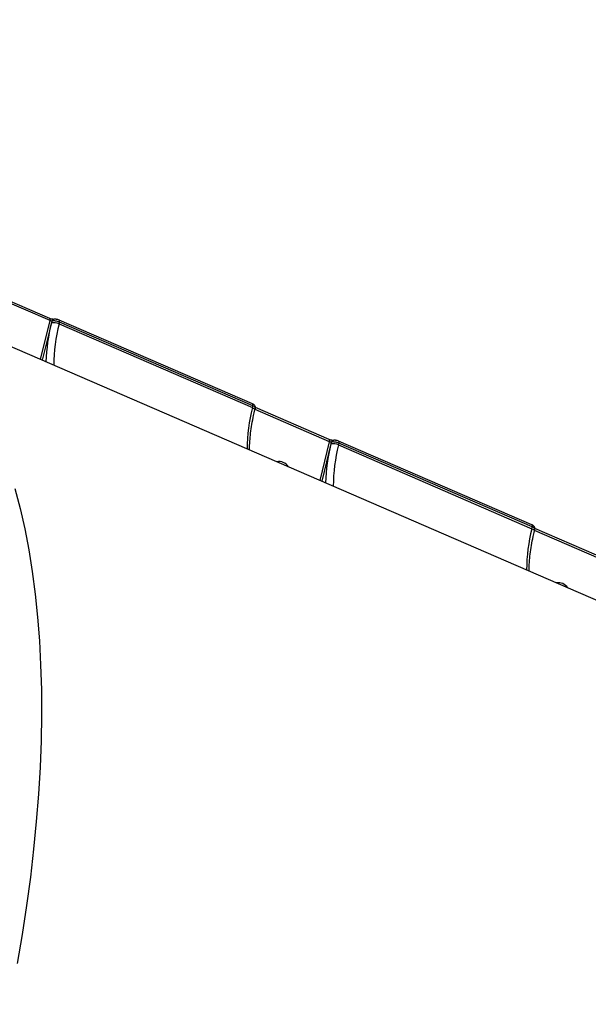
# Model space of a CAD drawing. Header units: millimetres. Extents: x -6523 to 7556, y -5559 to 6101.
# Drawn here: x 2136.1 to 2337.4, y -1782 to -1429.4 of the extents above; entities that cross this region are included whole.
import ezdxf

# ---------------------------------------------------------------- set-up
doc = ezdxf.new("R2010")
doc.units = ezdxf.units.MM
for name, color, linetype in [('DIKOM_ОБЪЕКТ', 7, 'Continuous'), ('DIKOM_РАЗМЕР_ЗОНА', 7, 'Continuous'), ('DIKOM_РАЗМЕР_ОБЪЕКТА', 7, 'Continuous')]:
    doc.layers.add(name, color=color, linetype=linetype)
doc.styles.add('style1', font='arial.ttf', dxfattribs={"width": 0.8})
doc.dimstyles.new('1-50', dxfattribs={"dimtxt": 300, "dimasz": 200, "dimexe": 100, "dimexo": 0, "dimgap": 100, "dimtad": 1, "dimtxsty": 'style1', "dimcen": 200, "dimclrd": 7, "dimclre": 7, "dimclrt": 7, "dimadec": 1, "dimazin": 2, "dimtfac": 1, "dimtmove": 0, "dimatfit": 2, "dimfxl": 0, "dimlwd": 25, "dimlwe": 18, "dimarcsym": 0})

# ---------------------------------------------------------------- blocks, each defined once
blk = doc.blocks.new('*D10')
at = {"layer": 'Defpoints', "color": 0, "transparency": 16777216}
for p in [(-1823.23, 4314.24), (3842.01, -3170.82), (6537.88, -3170.82)]:
    blk.add_point(p, dxfattribs=at)
at = {"layer": 'DIKOM_РАЗМЕР_ОБЪЕКТА', "color": 7, "lineweight": 18, "transparency": 16777216}
for p, q in [((-1823.23, 4314.24), (6637.88, 4314.24)), ((3842.01, -3170.82), (6637.88, -3170.82))]:
    blk.add_line(p, q, dxfattribs=at)
at = {"layer": 'DIKOM_РАЗМЕР_ОБЪЕКТА', "color": 7, "lineweight": 25, "transparency": 16777216}
blk.add_line((6537.88, 3914.24), (6537.88, -2770.82), dxfattribs=at)
at = {"layer": 'DIKOM_РАЗМЕР_ОБЪЕКТА', "color": 7, "transparency": 16777216}
for points in [[(6471.22, 3914.24), (6604.55, 3914.24), (6537.88, 4314.24)], [(6471.22, -2770.82), (6604.55, -2770.82), (6537.88, -3170.82)]]:
    blk.add_solid(points, dxfattribs=at)
at = {"layer": 'DIKOM_РАЗМЕР_ОБЪЕКТА', "color": 7, "transparency": 16777216, "insert": (6304.71, 207.11), "char_height": 300, "attachment_point": 5, "rotation": 90, "style": 'style1'}
blk.add_mtext('7500', dxfattribs=at)
blk = doc.blocks.new('*D11')
at = {"layer": 'Defpoints', "color": 0, "transparency": 16777216}
for p in [(-5022.71, -299.32), (4115.33, -1753.09), (4115.33, -4391.39)]:
    blk.add_point(p, dxfattribs=at)
at = {"layer": 'DIKOM_РАЗМЕР_ОБЪЕКТА', "color": 7, "lineweight": 18, "transparency": 16777216}
for p, q in [((-5022.71, -299.32), (-5022.71, -4491.39)), ((4115.33, -1753.09), (4115.33, -4491.39))]:
    blk.add_line(p, q, dxfattribs=at)
at = {"layer": 'DIKOM_РАЗМЕР_ОБЪЕКТА', "color": 7, "lineweight": 25, "transparency": 16777216}
blk.add_line((-4622.71, -4391.39), (3715.33, -4391.39), dxfattribs=at)
at = {"layer": 'DIKOM_РАЗМЕР_ОБЪЕКТА', "color": 7, "transparency": 16777216}
for points in [[(-4622.71, -4324.73), (-4622.71, -4458.06), (-5022.71, -4391.39)], [(3715.33, -4324.73), (3715.33, -4458.06), (4115.33, -4391.39)]]:
    blk.add_solid(points, dxfattribs=at)
at = {"layer": 'DIKOM_РАЗМЕР_ОБЪЕКТА', "color": 7, "transparency": 16777216, "insert": (-175.12, -4158.22), "char_height": 300, "attachment_point": 5, "style": 'style1'}
blk.add_mtext('9150', dxfattribs=at)
blk = doc.blocks.new('*D12')
at = {"layer": 'Defpoints', "color": 0, "transparency": 16777216}
for p in [(-6522.71, -395.62), (6102.86, -1877.31), (6102.86, -5458.89)]:
    blk.add_point(p, dxfattribs=at)
at = {"layer": 'DIKOM_РАЗМЕР_ЗОНА', "color": 7, "lineweight": 18, "transparency": 16777216}
for p, q in [((-6522.71, -395.62), (-6522.71, -5558.89)), ((6102.86, -1877.31), (6102.86, -5558.89))]:
    blk.add_line(p, q, dxfattribs=at)
at = {"layer": 'DIKOM_РАЗМЕР_ЗОНА', "color": 7, "lineweight": 25, "transparency": 16777216}
blk.add_line((-6122.71, -5458.89), (5702.86, -5458.89), dxfattribs=at)
at = {"layer": 'DIKOM_РАЗМЕР_ЗОНА', "color": 7, "transparency": 16777216}
for points in [[(-6122.71, -5392.23), (-6122.71, -5525.56), (-6522.71, -5458.89)], [(5702.86, -5392.23), (5702.86, -5525.56), (6102.86, -5458.89)]]:
    blk.add_solid(points, dxfattribs=at)
at = {"layer": 'DIKOM_РАЗМЕР_ЗОНА', "color": 7, "transparency": 16777216, "insert": (78.38, -5225.72), "char_height": 300, "attachment_point": 5, "style": 'style1'}
blk.add_mtext('12600', dxfattribs=at)
blk = doc.blocks.new('*D13')
at = {"layer": 'Defpoints', "color": 0, "transparency": 16777216}
for p in [(-2358.18, 6101.03), (4341.71, -4605.15), (7455.88, -4605.15)]:
    blk.add_point(p, dxfattribs=at)
at = {"layer": 'DIKOM_РАЗМЕР_ЗОНА', "color": 7, "lineweight": 18, "transparency": 16777216}
for p, q in [((-2358.18, 6101.03), (7555.88, 6101.03)), ((4341.71, -4605.15), (7555.88, -4605.15))]:
    blk.add_line(p, q, dxfattribs=at)
at = {"layer": 'DIKOM_РАЗМЕР_ЗОНА', "color": 7, "lineweight": 25, "transparency": 16777216}
blk.add_line((7455.88, 5701.03), (7455.88, -4205.15), dxfattribs=at)
at = {"layer": 'DIKOM_РАЗМЕР_ЗОНА', "color": 7, "transparency": 16777216}
for points in [[(7389.22, 5701.03), (7522.55, 5701.03), (7455.88, 6101.03)], [(7389.22, -4205.15), (7522.55, -4205.15), (7455.88, -4605.15)]]:
    blk.add_solid(points, dxfattribs=at)
at = {"layer": 'DIKOM_РАЗМЕР_ЗОНА', "color": 7, "transparency": 16777216, "insert": (7222.71, 375.61), "char_height": 300, "attachment_point": 5, "rotation": 90, "style": 'style1'}
blk.add_mtext('10700', dxfattribs=at)

msp = doc.modelspace()

# ---------------------------------------------------------------- linework, layer by layer
at = {"layer": 'DIKOM_ОБЪЕКТ', "color": 7, "linetype": 'Continuous', "lineweight": 15}
for p, q in [((2146.747, -1535.961), (2120.351, -1524.529)), ((2146.627, -1535.214), (2120.468, -1523.885)), ((2143.377, -1549.704), (2146.747, -1535.961)), ((2147.249, -1536.747), (2144.005, -1549.976)), ((2147.406, -1536.105), (2147.249, -1536.747)), ((2150.084, -1536.515), (2149.935, -1537.121)), ((2149.935, -1537.121), (2218.436, -1566.787)), ((2218.464, -1565.434), (2149.964, -1535.768)), ((2218.584, -1566.181), (2150.084, -1536.515)), ((2385.265, -1654.461), (2116.373, -1538.009)), ((2218.436, -1566.787), (2218.584, -1566.181)), ((2219.343, -1567.604), (2219.496, -1566.979)), ((2245.784, -1578.852), (2219.388, -1567.42)), ((2245.664, -1578.105), (2219.505, -1566.776)), ((2242.413, -1592.595), (2245.784, -1578.852)), ((2246.286, -1579.638), (2243.041, -1592.867)), ((2246.443, -1578.996), (2246.286, -1579.638)), ((2249.121, -1579.406), (2248.972, -1580.012)), ((2317.5, -1608.325), (2249, -1578.659)), ((2317.621, -1609.072), (2249.121, -1579.406)), ((2248.972, -1580.012), (2317.472, -1609.678)), ((2317.472, -1609.678), (2317.621, -1609.072)), ((2318.379, -1610.495), (2318.533, -1609.869)), ((2344.821, -1621.743), (2318.424, -1610.311)), ((2344.7, -1620.995), (2318.541, -1609.666))]:
    msp.add_line(p, q, dxfattribs=at)
at = {"layer": 'DIKOM_ОБЪЕКТ', "color": 7, "linetype": 'Continuous', "lineweight": 15, "flags": 128}
for points in [[(2146.747, -1535.961), (2146.781, -1535.789), (2146.794, -1535.629), (2146.786, -1535.488), (2146.758, -1535.371), (2146.711, -1535.281), (2146.646, -1535.223), (2146.627, -1535.214)], [(2150.084, -1536.515), (2150.117, -1536.344), (2150.131, -1536.185), (2150.123, -1536.044), (2150.096, -1535.927), (2150.049, -1535.837), (2149.984, -1535.778), (2149.959, -1535.766)], [(2218.584, -1566.181), (2218.618, -1566.01), (2218.631, -1565.851), (2218.624, -1565.71), (2218.596, -1565.593), (2218.549, -1565.503), (2218.485, -1565.444), (2218.464, -1565.434)], [(2218.436, -1566.787), (2218.738, -1566.933), (2218.989, -1567.087), (2219.178, -1567.242), (2219.299, -1567.392), (2219.348, -1567.533), (2219.343, -1567.603)], [(2245.784, -1578.852), (2245.817, -1578.68), (2245.831, -1578.52), (2245.823, -1578.379), (2245.795, -1578.262), (2245.747, -1578.172), (2245.682, -1578.114), (2245.664, -1578.105)], [(2249.121, -1579.406), (2249.154, -1579.234), (2249.167, -1579.075), (2249.16, -1578.935), (2249.132, -1578.817), (2249.085, -1578.728), (2249.021, -1578.669), (2248.995, -1578.657)], [(2134.313, -1595.49), (2136.138, -1602.468), (2137.77, -1609.697), (2139.207, -1617.17), (2140.447, -1624.882), (2141.49, -1632.824), (2142.334, -1640.989), (2142.978, -1649.37), (2143.423, -1657.958), (2143.667, -1666.746), (2143.711, -1675.726), (2143.553, -1684.89), (2143.196, -1694.228), (2142.638, -1703.732), (2141.88, -1713.393), (2140.924, -1723.203), (2139.769, -1733.151), (2138.418, -1743.229), (2136.871, -1753.429), (2135.129, -1763.738)], [(2317.472, -1609.678), (2317.774, -1609.824), (2318.025, -1609.977), (2318.215, -1610.133), (2318.336, -1610.283), (2318.385, -1610.424), (2318.379, -1610.494)], [(2317.621, -1609.072), (2317.654, -1608.901), (2317.668, -1608.742), (2317.66, -1608.601), (2317.633, -1608.484), (2317.586, -1608.394), (2317.521, -1608.335), (2317.5, -1608.325)]]:
    msp.add_lwpolyline(points, dxfattribs=at)
at = {"layer": 'DIKOM_ОБЪЕКТ', "color": 7, "linetype": 'Continuous', "lineweight": 15}
for centre, radius, start, end in [((2210.491, -1552.755), 65.236, 165.79552, 178.04915), ((2147.991, -1541.246), 4.56, 64.76778, 99.36662), ((2148.211, -1536.285), 0.824, 107.259, 167.34093), ((2207.075, -1551.862), 59.01, 165.53434, 179.87636), ((2275.573, -1581.528), 59.009, 165.53414, 179.87655), ((2309.51, -1595.643), 65.219, 165.79388, 178.0508), ((2247.028, -1584.135), 4.558, 64.75939, 99.37501), ((2247.248, -1579.176), 0.825, 107.26339, 167.34776), ((2306.11, -1594.752), 59.009, 165.53414, 179.87655), ((2227.988, -1589.133), 3.226, 64.63573, 104.19831), ((2227.256, -1590.658), 4.918, 36.28707, 64.53752), ((2374.613, -1624.419), 59.012, 165.53453, 179.87617), ((2327, -1632.274), 3.464, 66.04114, 102.77923), ((2326.294, -1633.548), 4.917, 36.28601, 64.54583)]:
    msp.add_arc(centre, radius, start, end, dxfattribs=at)
for points, knots in [([(2147.983, -1535.494), (2147.984, -1535.494), (2147.995, -1535.49), (2147.956, -1535.499), (2147.871, -1535.501), (2147.693, -1535.493), (2147.432, -1535.457), (2147.108, -1535.384), (2146.816, -1535.294), (2146.679, -1535.233), (2146.634, -1535.213)], [0, 0, 0, 0, 0.0058864, 0.0950089, 0.2005774, 0.3369435, 0.5007053, 0.6918963, 0.8977525, 1, 1, 1, 1]), ([(2147.406, -1536.105), (2147.374, -1536.106), (2147.31, -1536.11), (2147.165, -1536.09), (2147.004, -1536.052), (2146.858, -1536.007), (2146.779, -1535.974), (2146.747, -1535.961)], [0, 0, 0, 0, 0.2153459, 0.4305371, 0.645347, 0.8596334, 1, 1, 1, 1]), ([(2150.084, -1536.515), (2149.958, -1536.464), (2149.639, -1536.335), (2149.052, -1536.171), (2148.401, -1536.058), (2147.808, -1536.026), (2147.54, -1536.078), (2147.406, -1536.105)], [0, 0, 0, 0, 0.1407421, 0.355466, 0.5702524, 0.7851224, 1, 1, 1, 1]), ([(2149.09, -1535.514), (2149.004, -1535.495), (2148.693, -1535.428), (2148.324, -1535.4), (2148.052, -1535.498), (2147.974, -1535.527)], [0, 0, 0, 0, 0.213679, 0.7746645, 1, 1, 1, 1]), ([(2149.957, -1535.771), (2149.794, -1535.703), (2149.516, -1535.588), (2149.215, -1535.536), (2149.09, -1535.514)], [0, 0, 0, 0, 0.5856137, 1, 1, 1, 1]), ([(2219.494, -1566.981), (2219.495, -1566.98), (2219.555, -1566.85), (2219.531, -1566.571), (2219.431, -1566.226), (2219.238, -1565.941), (2218.949, -1565.684), (2218.684, -1565.525), (2218.485, -1565.445), (2218.461, -1565.435)], [0, 0, 0, 0, 0.0015972, 0.2008837, 0.3621713, 0.518964, 0.6987966, 0.9624079, 1, 1, 1, 1]), ([(2217.436, -1581.778), (2217.435, -1581.688), (2217.427, -1580.714), (2217.522, -1578.739), (2217.795, -1575.801), (2218.25, -1572.724), (2218.78, -1569.976), (2219.189, -1568.249), (2219.343, -1567.604)], [0, 0, 0, 0, 0.0214348, 0.2333906, 0.445892, 0.6589788, 0.8725563, 1, 1, 1, 1]), ([(2219.476, -1566.973), (2219.486, -1566.959), (2219.538, -1566.885), (2219.412, -1566.695), (2219.109, -1566.433), (2218.759, -1566.265), (2218.584, -1566.181)], [0, 0, 0, 0, 0.0719624, 0.3813307, 0.6906179, 1, 1, 1, 1]), ([(2247.02, -1578.385), (2247.02, -1578.384), (2247.03, -1578.38), (2246.993, -1578.39), (2246.907, -1578.392), (2246.729, -1578.384), (2246.469, -1578.348), (2246.145, -1578.275), (2245.853, -1578.185), (2245.716, -1578.124), (2245.67, -1578.104)], [0, 0, 0, 0, 0.0058348, 0.0949723, 0.2005177, 0.3369173, 0.5006726, 0.6918885, 0.8977291, 1, 1, 1, 1]), ([(2246.443, -1578.996), (2246.411, -1578.997), (2246.346, -1579.001), (2246.202, -1578.98), (2246.041, -1578.944), (2245.895, -1578.897), (2245.815, -1578.865), (2245.784, -1578.852)], [0, 0, 0, 0, 0.2155406, 0.4304865, 0.6452502, 0.8596293, 1, 1, 1, 1]), ([(2249.121, -1579.406), (2248.994, -1579.355), (2248.676, -1579.226), (2248.089, -1579.061), (2247.437, -1578.949), (2246.845, -1578.916), (2246.577, -1578.969), (2246.443, -1578.996)], [0, 0, 0, 0, 0.1407564, 0.3554725, 0.5703177, 0.7851268, 1, 1, 1, 1]), ([(2248.126, -1578.405), (2248.04, -1578.386), (2247.73, -1578.318), (2247.361, -1578.291), (2247.089, -1578.389), (2247.011, -1578.417)], [0, 0, 0, 0, 0.2135509, 0.7746219, 1, 1, 1, 1]), ([(2248.994, -1578.662), (2248.831, -1578.594), (2248.553, -1578.479), (2248.251, -1578.426), (2248.126, -1578.405)], [0, 0, 0, 0, 0.585467, 1, 1, 1, 1]), ([(2316.473, -1624.669), (2316.472, -1624.579), (2316.463, -1623.605), (2316.558, -1621.629), (2316.832, -1618.692), (2317.287, -1615.615), (2317.816, -1612.867), (2318.226, -1611.14), (2318.379, -1610.495)], [0, 0, 0, 0, 0.0214372, 0.233391, 0.4458945, 0.6589815, 0.8725592, 1, 1, 1, 1]), ([(2318.531, -1609.872), (2318.532, -1609.871), (2318.592, -1609.741), (2318.568, -1609.462), (2318.467, -1609.116), (2318.274, -1608.832), (2317.986, -1608.575), (2317.72, -1608.416), (2317.522, -1608.336), (2317.497, -1608.326)], [0, 0, 0, 0, 0.0015972, 0.2008781, 0.3621669, 0.5189606, 0.6987945, 0.9624076, 1, 1, 1, 1]), ([(2318.513, -1609.864), (2318.523, -1609.85), (2318.575, -1609.775), (2318.449, -1609.586), (2318.146, -1609.324), (2317.796, -1609.156), (2317.621, -1609.072)], [0, 0, 0, 0, 0.0719934, 0.3813257, 0.6906154, 1, 1, 1, 1])]:
    msp.add_open_spline(points, degree=3, knots=knots, dxfattribs=at)

# ---------------------------------------------------------------- dimensions: what is measured, and where the dimension line sits
at = {"layer": 'DIKOM_РАЗМЕР_ЗОНА'}
dim = msp.add_linear_dim(base=(7455.882, -4605.145), p1=(-2358.182, 6101.03), p2=(4341.706, -4605.145), angle=90, text='10700', dimstyle='1-50', override={"dimasz": 400, "dimgap": 80}, dxfattribs=at)
dim.commit()
dim.dimension.update_dxf_attribs({"geometry": '*D13', "text_midpoint": (7455.882, 375.606), "dimtype": 160})
dim = msp.add_linear_dim(base=(6102.859, -5458.894), p1=(-6522.706, -395.616), p2=(6102.859, -1877.311), text='12600', dimstyle='1-50', override={"dimasz": 400, "dimgap": 80}, dxfattribs=at)
dim.commit()
dim.dimension.update_dxf_attribs({"geometry": '*D12', "text_midpoint": (78.382, -5458.894), "dimtype": 160})
at = {"layer": 'DIKOM_РАЗМЕР_ОБЪЕКТА'}
dim = msp.add_linear_dim(base=(6537.882, -3170.823), p1=(-1823.231, 4314.242), p2=(3842.008, -3170.823), angle=90, text='7500', dimstyle='1-50', override={"dimasz": 400, "dimgap": 80}, dxfattribs=at)
dim.commit()
dim.dimension.update_dxf_attribs({"geometry": '*D10', "text_midpoint": (6537.882, 207.106), "dimtype": 160})
dim = msp.add_linear_dim(base=(4115.332, -4391.394), p1=(-5022.706, -299.317), p2=(4115.332, -1753.089), text='9150', dimstyle='1-50', override={"dimasz": 400, "dimgap": 80}, dxfattribs=at)
dim.commit()
dim.dimension.update_dxf_attribs({"geometry": '*D11', "text_midpoint": (-175.118, -4391.394), "dimtype": 160})

doc.saveas('drawing.dxf')
